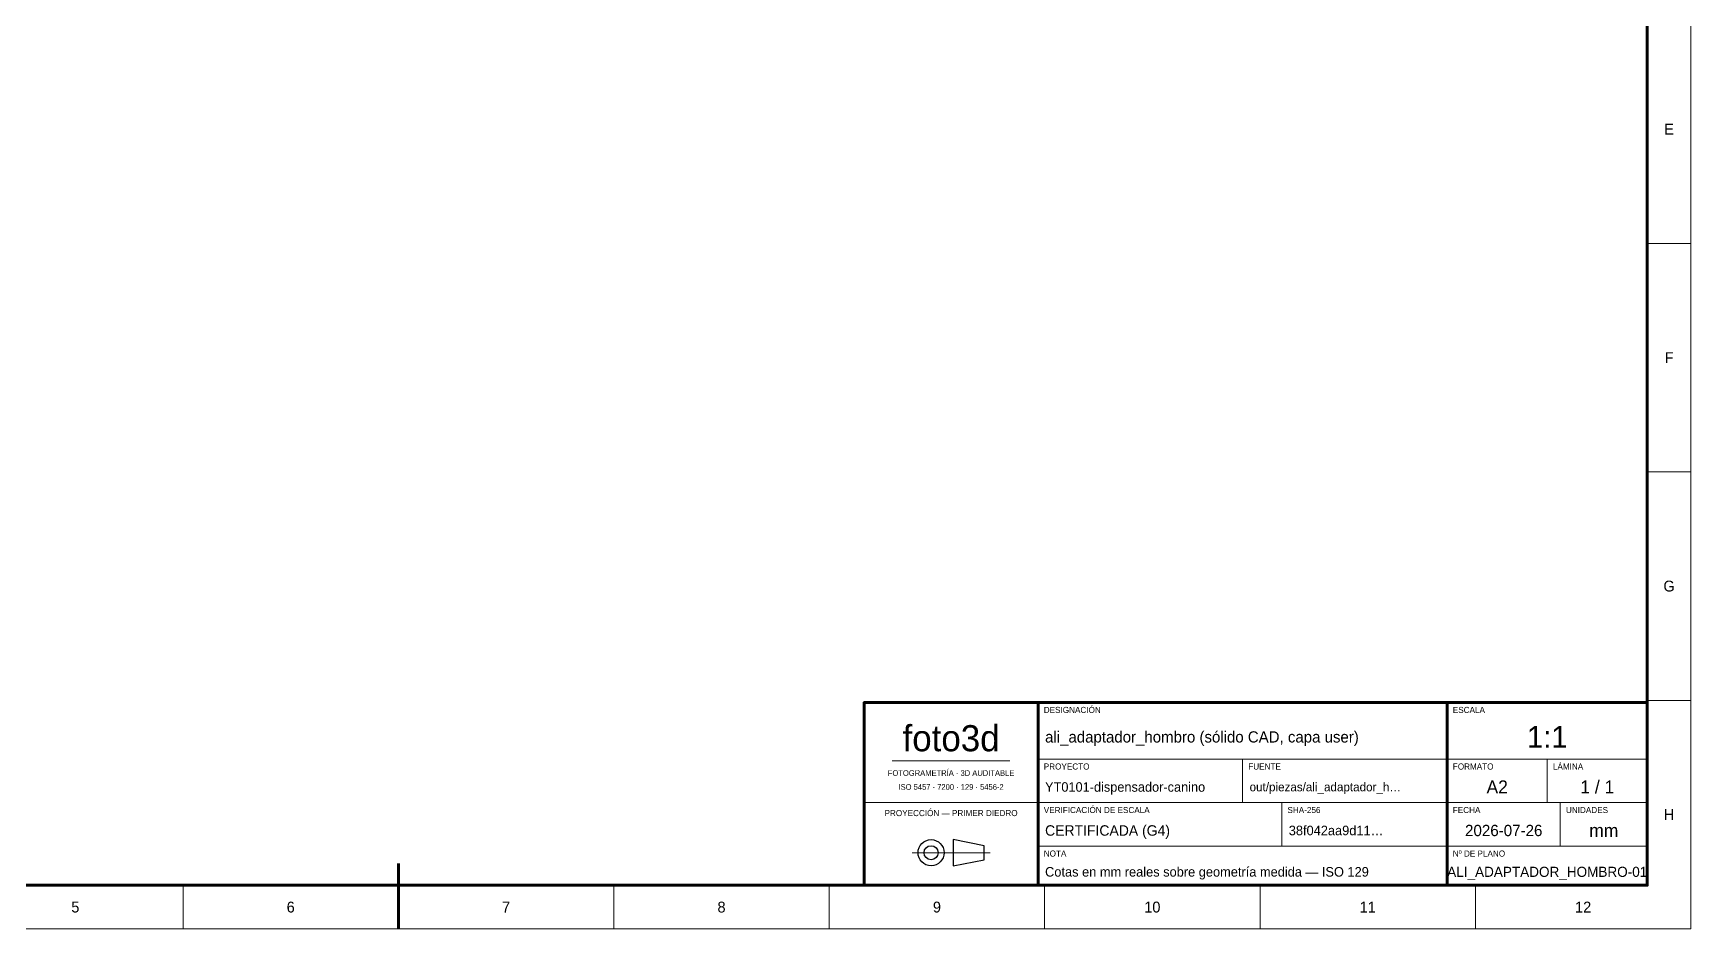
# Model space of a CAD drawing. Header units: millimetres. Extents: x 0 to 594, y 0 to 420.
# Drawn here: x 213.1 to 594, y 0 to 205.8 of the extents above; entities that cross this region are included whole.
import ezdxf
from ezdxf.enums import TextEntityAlignment as Align

# ---------------------------------------------------------------- set-up
doc = ezdxf.new("R2010")
doc.units = ezdxf.units.MM
for name, color, linetype, lineweight in [('FINA', 7, 'CONTINUOUS', 18), ('NORMA', 7, 'CONTINUOUS', 70), ('TEXTO', 7, 'CONTINUOUS', 25)]:
    doc.layers.add(name, color=color, linetype=linetype, lineweight=lineweight)

msp = doc.modelspace()

# ---------------------------------------------------------------- linework, layer by layer
at = {"layer": 'FINA'}
for p, q in [((584, 157.5), (594, 157.5)), ((584, 105), (594, 105)), ((584, 52.5), (594, 52.5)), ((410.5, 38.6), (437.5, 38.6)), ((444, 39), (538, 39)), ((491, 29), (491, 39)), ((538, 39), (584, 39)), ((561, 29), (561, 39)), ((404, 29), (444, 29)), ((444, 29), (538, 29)), ((500, 19), (500, 29)), ((538, 29), (584, 29)), ((564, 19), (564, 29)), ((415.03, 17.5), (432.97, 17.5)), ((444, 19), (538, 19)), ((538, 19), (584, 19)), ((247.5, 0), (247.5, 10)), ((297, 0), (297, 10)), ((346.5, 0), (346.5, 10)), ((396, 0), (396, 10)), ((445.5, 0), (445.5, 10)), ((495, 0), (495, 10)), ((544.5, 0), (544.5, 10))]:
    msp.add_line(p, q, dxfattribs=at)
msp.add_lwpolyline([(0, 0), (594, 0), (594, 420), (0, 420)], close=True, dxfattribs=at)
at = {"layer": 'NORMA'}
for p, q in [((444, 10), (444, 52)), ((538, 10), (538, 52)), ((297, 0), (297, 15))]:
    msp.add_line(p, q, dxfattribs=at)
for points in [[(20, 10), (584, 10), (584, 410), (20, 410)], [(404, 10), (584, 10), (584, 52), (404, 52)]]:
    msp.add_lwpolyline(points, close=True, dxfattribs=at)
at = {"layer": 'TEXTO'}
msp.add_lwpolyline([(424.46, 14.51), (431.59, 15.89), (431.59, 19.11), (424.46, 20.49)], close=True, dxfattribs=at)
for radius in [2.99, 1.61]:
    msp.add_circle((419.4, 17.5), radius, dxfattribs=at)

# ---------------------------------------------------------------- texts
for s, height, p in [('E', 2.5, (589, 183.75)), ('F', 2.5, (589, 131.25)), ('G', 2.5, (589, 78.75)), ('foto3d', 6, (424, 43.8)), ('1:1', 5, (561, 44.1)), ('FOTOGRAMETRÍA · 3D AUDITABLE', 1.3, (424, 35.8)), ('ISO 5457 · 7200 · 129 · 5456-2', 1.3, (424, 32.6)), ('A2', 3, (549.5, 32.6)), ('1 / 1', 3, (572.5, 32.6)), ('PROYECCIÓN — PRIMER DIEDRO', 1.4, (424, 26.6)), ('H', 2.5, (589, 26.25)), ('2026-07-26', 2.6, (551, 22.6)), ('mm', 3, (574, 22.6)), ('ALI_ADAPTADOR_HOMBRO-01', 2.3261, (561, 13.1)), ('5', 2.5, (222.75, 5)), ('6', 2.5, (272.25, 5)), ('7', 2.5, (321.75, 5)), ('8', 2.5, (371.25, 5)), ('9', 2.5, (420.75, 5)), ('10', 2.5, (470.25, 5)), ('11', 2.5, (519.75, 5)), ('12', 2.5, (569.25, 5))]:
    msp.add_text(s, height=height, dxfattribs=at).set_placement(p, align=Align.MIDDLE_CENTER)
for s, p in [('DESIGNACIÓN', (445.3, 49.6)), ('ESCALA', (539.3, 49.6)), ('LÁMINA', (562.3, 36.6)), ('PROYECTO', (445.3, 36.6)), ('FUENTE', (492.3, 36.6)), ('FORMATO', (539.3, 36.6)), ('VERIFICACIÓN DE ESCALA', (445.3, 26.6)), ('SHA-256', (501.3, 26.6)), ('FECHA', (539.3, 26.6)), ('UNIDADES', (565.3, 26.6)), ('NOTA', (445.3, 16.6)), ('Nº DE PLANO', (539.3, 16.6))]:
    msp.add_text(s, height=1.4, dxfattribs=at).set_placement(p)
for s, height, p in [('ali_adaptador_hombro (sólido CAD, capa user)', 2.5795, (445.6, 44.1)), ('YT0101-dispensador-canino', 2.19, (445.6, 32.6)), ('out/piezas/ali_adaptador_h…', 2, (492.6, 32.6)), ('CERTIFICADA (G4)', 2.4, (445.6, 22.6)), ('38f042aa9d11…', 2.2, (501.6, 22.6)), ('Cotas en mm reales sobre geometría medida — ISO 129', 2.2, (445.6, 13.1))]:
    msp.add_text(s, height=height, dxfattribs=at).set_placement(p, align=Align.MIDDLE_LEFT)

doc.saveas('drawing.dxf')
